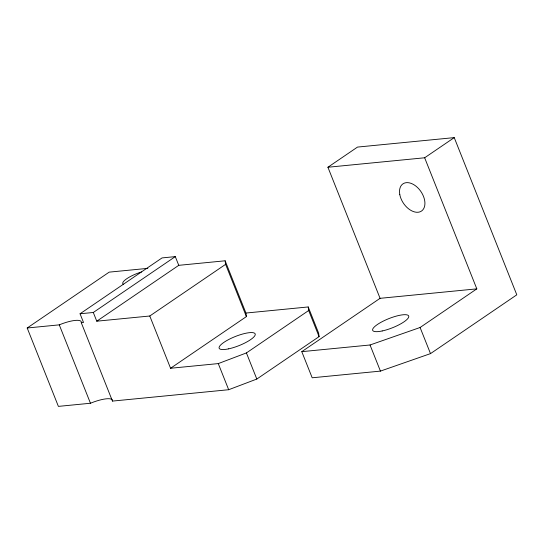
<?xml version="1.0" encoding="UTF-8"?>
<svg xmlns="http://www.w3.org/2000/svg" width="544" height="544" viewBox="0 0 544 544"><rect width="100%" height="100%" fill="white"/><g stroke="black" fill="none" stroke-linecap="round" stroke-linejoin="round"><path stroke-width="0.82" d="M27.2 327.998L59.269 324.856A20.577 5.222 -21.7 0 1 81.274 322.708L83.518 322.483L80.056 313.779L93.303 312.48L96.771 321.191L178.758 265.329L225.141 260.794L245.936 313.045L308.217 306.952L318.614 333.084L319.076 336.634L256.816 379.052L228.677 389.722L112.465 401.091A20.577 5.222 -21.7 0 0 90.46 403.247L58.392 406.382L27.2 327.998L109.188 272.136L147.852 268.355M80.056 313.779L162.044 257.917L175.29 256.618L178.758 265.329M93.303 312.48L175.29 256.618M327.916 167.246L357.503 147.084L454.24 137.618L516.8 294.821L430.501 353.62L380.433 371.11L312.188 377.788L301.784 351.662L380.072 298.323L476.816 288.857L424.653 157.78L327.916 167.246L380.072 298.323M96.771 321.191L149.777 316.003L225.604 264.343L225.141 260.794M424.653 157.78L454.24 137.618M149.777 316.003L170.571 368.261L246.398 316.601L245.936 313.045M170.571 368.261L218.28 363.589L246.418 352.927L308.679 310.508L308.217 306.952M301.784 351.662L370.036 344.984L420.097 327.495L476.816 288.857M420.097 327.495L430.501 353.62M370.036 344.984L380.433 371.11M308.679 310.508L319.076 336.634M225.604 264.343L246.398 316.601M246.418 352.927L256.816 379.052M218.28 363.589L228.677 389.722M81.274 322.708L112.465 401.091M59.269 324.856L90.46 403.247M123.372 284.315A16.476 4.182 -21.7 0 1 141.522 271.952M399.813 194.684A16.476 10.52 55.7 0 0 420.825 211.466A16.476 10.52 55.7 0 0 416.01 186.204A16.476 10.52 55.7 0 0 399.813 194.684M382.208 330.956A19.38 4.916 -21.7 0 0 408.775 316.322A19.38 4.916 -21.7 0 0 381.079 322.259A19.38 4.916 -21.7 0 0 382.208 330.956M228.684 348.84A19.38 4.916 -21.7 0 0 255.252 334.206A19.38 4.916 -21.7 0 0 227.555 340.143A19.38 4.916 -21.7 0 0 228.684 348.84"/></g></svg>
